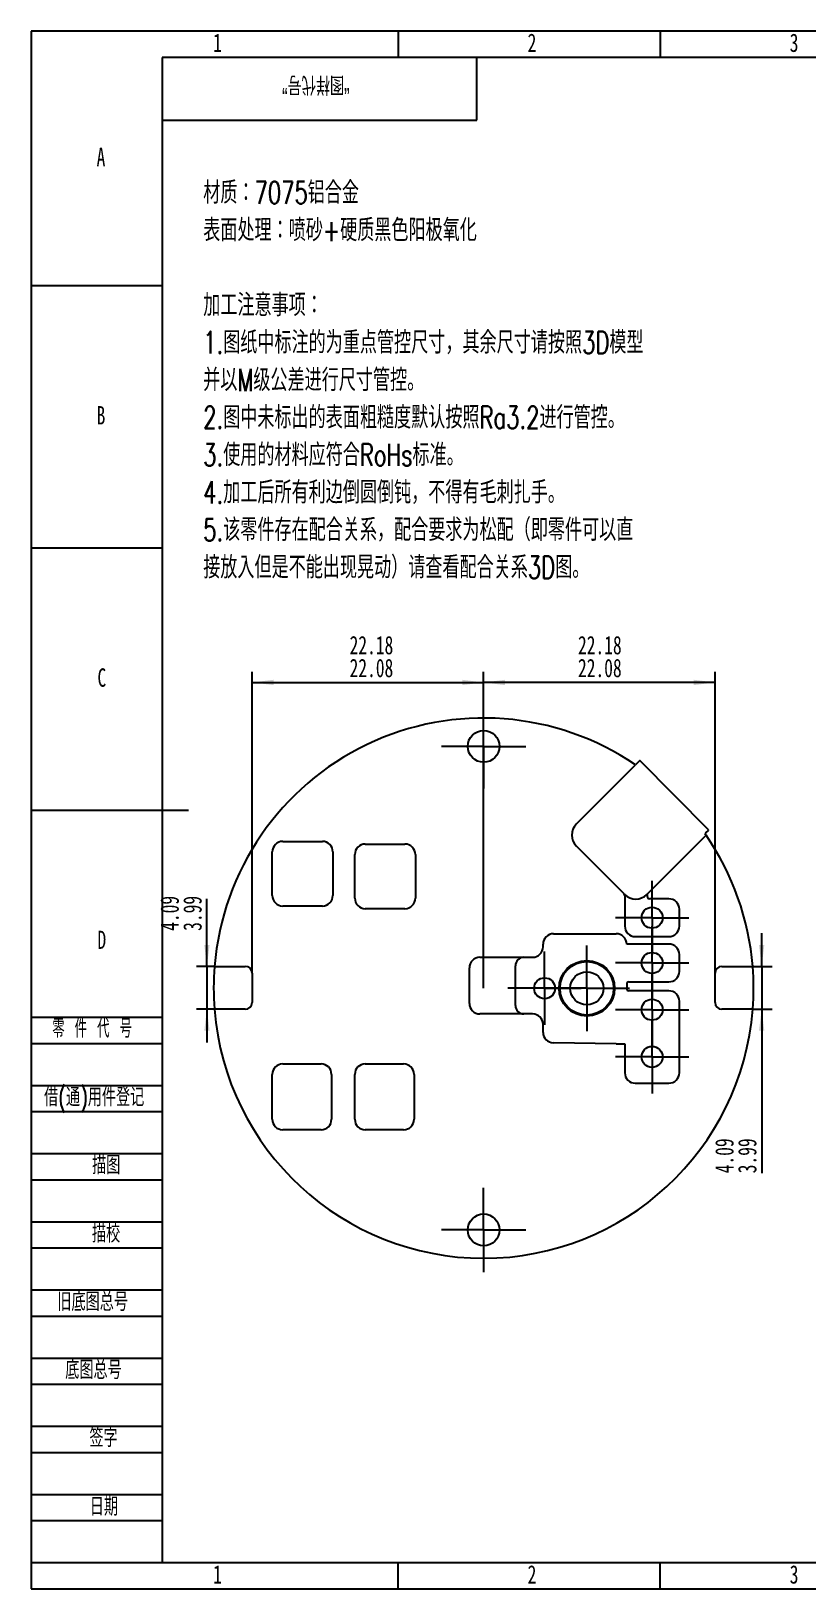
# Model space of a CAD drawing. Header units: millimetres. Extents: x 0 to 420, y 0 to 297.
# Drawn here: x 0 to 148.2, y 0 to 297 of the extents above; entities that cross this region are included whole.
import ezdxf

# ---------------------------------------------------------------- set-up
doc = ezdxf.new("R2010")
doc.units = ezdxf.units.MM
for name, color, linetype in [('10', 7, 'Continuous'), ('5', 7, 'Continuous'), ('9', 7, 'Continuous'), ('SLD-0', 7, 'Continuous')]:
    doc.layers.add(name, color=color, linetype=linetype)
doc.styles.add('SLDTEXTSTYLE0', font='TXT', dxfattribs={"width": 0.7, "bigfont": 'bigfont'})
doc.styles.add('SLDTEXTSTYLE2', font='TXT', dxfattribs={"width": 0.614286, "bigfont": 'bigfont'})
doc.styles.add('SLDTEXTSTYLE4', font='TXT', dxfattribs={"width": 0.7})
doc.dimstyles.new('SLDDIMSTYLE10', dxfattribs={"dimtxt": 3.5, "dimasz": 4.08, "dimexe": 0, "dimexo": 0.0625, "dimgap": 0.875, "dimtad": 2, "dimlfac": 0.5, "dimrnd": 1e-09, "dimzin": 12, "dimdsep": 46, "dimtxsty": 'SLDTEXTSTYLE4', "dimsah": 1, "dimcen": 0.09, "dimadec": 0, "dimazin": 3, "dimlim": 1, "dimtm": 0.1, "dimtfac": 1, "dimtmove": 0, "dimatfit": 0, "dimfxl": 0, "dimfrac": 2, "dimtolj": 1, "dimtzin": 12, "dimarcsym": 0})
doc.dimstyles.new('SLDDIMSTYLE11', dxfattribs={"dimtxt": 3.5, "dimasz": 4.08, "dimexe": 0, "dimexo": 0.0625, "dimgap": 0.875, "dimtad": 2, "dimlfac": 0.5, "dimrnd": 1e-09, "dimzin": 12, "dimdsep": 46, "dimtxsty": 'SLDTEXTSTYLE4', "dimsah": 1, "dimcen": 0.09, "dimadec": 0, "dimazin": 3, "dimlim": 1, "dimtp": 0.1, "dimtfac": 1, "dimtofl": 0, "dimtmove": 0, "dimatfit": 3, "dimfxl": 0, "dimfrac": 2, "dimtolj": 1, "dimtzin": 12, "dimarcsym": 0})

# ---------------------------------------------------------------- blocks, each defined once
blk = doc.blocks.new('SW_NOTE_0')
at = {"layer": '10', "color": 0, "attachment_point": 1, "style": 'SLDTEXTSTYLE0'}
for s, insert, char_height in [('材质：7075铝合金', (0, 5.46), 4.233), ('表面处理：喷砂+硬质黑色阳极氧化', (0, -1.69), 4.2333), ('加工注意事项：', (0, -15.98), 4.233), ('1.图纸中标注的为重点管控尺寸，其余尺寸请按照3D模型', (0, -23.12), 4.2333), ('并以M级公差进行尺寸管控。', (0, -30.27), 4.2333), ('2.图中未标出的表面粗糙度默认按照Ra3.2进行管控。', (0, -37.41), 4.2333), ('3.使用的材料应符合RoHs标准。', (0, -44.55), 4.2333), ('4.加工后所有利边倒圆倒钝，不得有毛刺扎手。', (0, -51.7), 4.2333), ('5.该零件存在配合关系，配合要求为松配（即零件可以直', (0, -58.84), 4.2333), ('接放入但是不能出现晃动）请查看配合关系3D图。', (0, -65.99), 4.2333)]:
    blk.add_mtext(s, dxfattribs=dict(at, insert=insert, char_height=char_height))
blk = doc.blocks.new('_D_11')
at = {"layer": '10'}
for p, q in [((33.53, 118.69), (33.53, 131.59)), ((34.98, 118.69), (31.53, 118.69)), ((33.53, 118.69), (33.53, 110.5)), ((34.97, 110.5), (31.53, 110.5)), ((33.53, 110.5), (33.54, 104.15))]:
    blk.add_line(p, q, dxfattribs=at)
for points in [[(33.53, 118.69), (34.04, 122.77), (33.03, 122.77)], [(33.53, 110.5), (33.03, 106.42), (34.04, 106.42)]]:
    blk.add_solid(points, dxfattribs=at)
at = {"layer": '10', "char_height": 3.5, "attachment_point": 1, "rotation": 90.001, "style": 'SLDTEXTSTYLE4'}
for s, insert in [('4.09', (24.67, 125.46)), ('3.99', (29.02, 125.46))]:
    blk.add_mtext(s, dxfattribs=dict(at, insert=insert))
blk = doc.blocks.new('_D_12')
at = {"layer": '10'}
for p, q in [((42.16, 117.4), (42.16, 174.82)), ((42.16, 172.82), (86.31, 172.82)), ((86.32, 114.53), (86.31, 174.82))]:
    blk.add_line(p, q, dxfattribs=at)
for points in [[(42.16, 172.82), (46.24, 172.31), (46.24, 173.33)], [(86.31, 172.82), (82.23, 173.33), (82.23, 172.31)]]:
    blk.add_solid(points, dxfattribs=at)
at = {"layer": '10', "char_height": 3.5, "attachment_point": 1, "rotation": 0.001, "style": 'SLDTEXTSTYLE4'}
for s, insert in [('22.18', (60.75, 181.69)), ('22.08', (60.75, 177.33))]:
    blk.add_mtext(s, dxfattribs=dict(at, insert=insert))
blk = doc.blocks.new('_D_13')
at = {"layer": '10'}
for p, q in [((86.32, 114.53), (86.32, 174.82)), ((130.47, 172.82), (86.32, 172.82)), ((130.47, 117.39), (130.47, 174.82))]:
    blk.add_line(p, q, dxfattribs=at)
for points in [[(86.32, 172.82), (90.4, 172.31), (90.4, 173.33)], [(130.47, 172.82), (126.39, 173.33), (126.39, 172.31)]]:
    blk.add_solid(points, dxfattribs=at)
at = {"layer": '10', "char_height": 3.5, "attachment_point": 1, "rotation": 359.999, "style": 'SLDTEXTSTYLE4'}
for s, insert in [('22.18', (104.32, 181.69)), ('22.08', (104.32, 177.33))]:
    blk.add_mtext(s, dxfattribs=dict(at, insert=insert))
blk = doc.blocks.new('_D_14')
at = {"layer": '10'}
for p, q in [((139.36, 118.69), (139.36, 125.04)), ((137.65, 118.69), (141.36, 118.69)), ((139.36, 118.69), (139.36, 110.5)), ((137.66, 110.5), (141.36, 110.5)), ((139.36, 110.5), (139.36, 79.23))]:
    blk.add_line(p, q, dxfattribs=at)
for points in [[(139.36, 118.69), (139.87, 122.77), (138.85, 122.77)], [(139.36, 110.5), (138.85, 106.42), (139.87, 106.42)]]:
    blk.add_solid(points, dxfattribs=at)
at = {"layer": '10', "char_height": 3.5, "attachment_point": 1, "rotation": 89.999, "style": 'SLDTEXTSTYLE4'}
for s, insert in [('4.09', (130.49, 79.23)), ('3.99', (134.85, 79.23))]:
    blk.add_mtext(s, dxfattribs=dict(at, insert=insert))
blk = doc.blocks.new('SW_CENTERMARKSYMBOL_8')
at = {"layer": '10', "color": 0}
for p, q in [((0, 5), (0, 8.04)), ((0, 0), (0, 5)), ((-5, 0), (-8.04, 0)), ((0, 0), (-5, 0)), ((0, 0), (0, -5)), ((0, 0), (5, 0)), ((5, 0), (8.04, 0)), ((0, -5), (0, -8.04))]:
    blk.add_line(p, q, dxfattribs=at)
blk = doc.blocks.new('SW_CENTERMARKSYMBOL_9')
at = {"layer": '10', "color": 0}
for p, q in [((0, 5), (0, 8.04)), ((0, 0), (0, 5)), ((-5, 0), (-8.04, 0)), ((0, 0), (-5, 0)), ((0, 0), (0, -5)), ((0, 0), (5, 0)), ((5, 0), (8.04, 0)), ((0, -5), (0, -8.04))]:
    blk.add_line(p, q, dxfattribs=at)
blk = doc.blocks.new('SW_CENTERMARKSYMBOL_10')
at = {"layer": '10', "color": 0}
for p, q in [((0, 5), (0, 8.16)), ((0, 0), (0, 5)), ((-5, 0), (-8.16, 0)), ((0, 0), (-5, 0)), ((0, 0), (0, -5)), ((0, 0), (5, 0)), ((5, 0), (8.16, 0)), ((0, -5), (0, -8.16))]:
    blk.add_line(p, q, dxfattribs=at)
blk = doc.blocks.new('SW_CENTERMARKSYMBOL_11')
at = {"layer": '10', "color": 0}
for p, q in [((0, 5), (0, 7)), ((0, 0), (0, 5)), ((-5, 0), (-7, 0)), ((0, 0), (-5, 0)), ((0, 0), (0, -5)), ((0, 0), (5, 0)), ((5, 0), (7, 0)), ((0, -5), (0, -7))]:
    blk.add_line(p, q, dxfattribs=at)
blk = doc.blocks.new('SW_CENTERMARKSYMBOL_12')
at = {"layer": '10', "color": 0}
for p, q in [((0, 5), (0, 7)), ((0, 0), (0, 5)), ((-5, 0), (-7, 0)), ((0, 0), (-5, 0)), ((0, 0), (0, -5)), ((0, 0), (5, 0)), ((5, 0), (7, 0)), ((0, -5), (0, -7))]:
    blk.add_line(p, q, dxfattribs=at)
blk = doc.blocks.new('SW_CENTERMARKSYMBOL_13')
at = {"layer": '10', "color": 0}
for p, q in [((0, 5), (0, 7)), ((0, 0), (0, 5)), ((-5, 0), (-7, 0)), ((0, 0), (-5, 0)), ((0, 0), (0, -5)), ((0, 0), (5, 0)), ((5, 0), (7, 0)), ((0, -5), (0, -7))]:
    blk.add_line(p, q, dxfattribs=at)
blk = doc.blocks.new('SW_CENTERMARKSYMBOL_14')
at = {"layer": '10', "color": 0}
for p, q in [((0, 5), (0, 7)), ((0, 0), (0, 5)), ((-5, 0), (-7, 0)), ((0, 0), (-5, 0)), ((0, 0), (0, -5)), ((0, 0), (5, 0)), ((5, 0), (7, 0)), ((0, -5), (0, -7))]:
    blk.add_line(p, q, dxfattribs=at)
blk = doc.blocks.new('SW_CENTERMARKSYMBOL_15')
at = {"layer": '10', "color": 0}
for p, q in [((0, 5), (0, 7)), ((0, 0), (0, 5)), ((-5, 0), (-7, 0)), ((0, 0), (-5, 0)), ((0, 0), (0, -5)), ((0, 0), (5, 0)), ((5, 0), (7, 0)), ((0, -5), (0, -7))]:
    blk.add_line(p, q, dxfattribs=at)

msp = doc.modelspace()

# ---------------------------------------------------------------- linework, layer by layer
at = {"color": 7, "linetype": 'Continuous', "lineweight": 25}
for p, q in [((116.057, 157.882), (115.28, 157.114)), ((129.185, 144.734), (116.198, 157.881)), ((104.019, 145.844), (115.286, 157.111)), ((117.547, 132.502), (128.753, 143.708)), ((128.581, 143.957), (128.732, 144.145)), ((128.732, 144.145), (129.184, 144.592)), ((46.002, 132.195), (46.002, 140.507)), ((48.002, 142.507), (55.552, 142.507)), ((57.552, 140.507), (57.552, 132.195)), ((61.75, 131.687), (61.75, 139.999)), ((63.75, 141.999), (71.3, 141.999)), ((73.3, 139.999), (73.3, 131.687)), ((113.135, 132.486), (104.019, 141.601)), ((113.135, 132.486), (113.212, 132.409)), ((113.252, 132.203), (113.252, 126.369)), ((117.547, 132.502), (117.454, 132.409)), ((117.547, 131.969), (117.547, 132.502)), ((121.652, 131.569), (117.947, 131.569)), ((55.552, 130.195), (48.002, 130.195)), ((71.3, 129.687), (63.75, 129.687)), ((123.652, 126.369), (123.652, 129.569)), ((99.656, 124.907), (111.606, 124.907)), ((97.656, 122.409), (97.656, 122.907)), ((121.652, 122.929), (113.606, 122.929)), ((115.252, 124.369), (121.652, 124.369)), ((85.594, 120.409), (95.656, 120.409)), ((92.382, 111.221), (92.382, 118.809)), ((123.652, 117.729), (123.652, 120.929)), ((34.984, 118.691), (40.859, 118.691)), ((42.159, 117.404), (42.159, 111.804)), ((83.594, 111.621), (83.594, 118.409)), ((130.473, 111.791), (130.473, 117.391)), ((131.773, 118.691), (137.647, 118.691)), ((113.606, 115.329), (113.606, 114.429)), ((114.006, 115.729), (121.652, 115.729)), ((121.652, 114.029), (114.006, 114.029)), ((40.859, 110.504), (34.974, 110.503)), ((123.652, 98.409), (123.652, 112.029)), ((137.658, 110.503), (131.773, 110.504)), ((95.656, 109.621), (85.594, 109.621)), ((97.656, 106.107), (97.656, 107.621)), ((111.574, 103.917), (99.624, 104.108)), ((111.638, 103.917), (113.252, 103.917)), ((113.252, 103.917), (113.252, 98.409)), ((46.002, 89.523), (46.002, 98.089)), ((48.002, 100.089), (55.298, 100.089)), ((57.298, 98.089), (57.298, 89.523)), ((61.75, 89.523), (61.75, 98.089)), ((63.75, 100.089), (71.046, 100.089)), ((73.046, 98.089), (73.046, 89.523)), ((115.252, 96.409), (121.652, 96.409)), ((55.298, 87.523), (48.002, 87.523)), ((71.046, 87.523), (63.75, 87.523))]:
    msp.add_line(p, q, dxfattribs=at)
for centre, radius in [((86.316, 160.631), 3.04), ((118.452, 127.969), 2), ((106.006, 114.507), 5.3), ((106.006, 114.507), 5.1), ((118.452, 119.329), 2), ((97.956, 114.507), 2), ((106.006, 114.507), 3.16), ((118.452, 110.429), 2), ((118.452, 101.429), 2), ((86.316, 68.431), 3.04)]:
    msp.add_circle(centre, radius, dxfattribs=at)
for centre, radius, start, end in [((86.316, 114.531), 51.5, 55.76952, 175.36694), ((116.127, 157.811), 0.1, 44.64759, 134.64759), ((106.141, 143.723), 3, 135, 225), ((86.316, 114.531), 51.5, 34.50945, 34.84635), ((86.316, 114.531), 51.5, 4.63306, 34.50945), ((129.114, 144.663), 0.1, 314.64759, 44.64759), ((48.002, 140.507), 2, 90, 180), ((55.552, 140.507), 2, 0, 90), ((63.75, 139.999), 2, 90, 180), ((71.3, 139.999), 2, 0, 90), ((48.002, 132.195), 2, 180, 270), ((55.552, 132.195), 2, 270, 0), ((63.75, 131.687), 2, 180, 270), ((71.3, 131.687), 2, 270, 0), ((112.852, 132.203), 0.4, 0, 45), ((115.333, 134.53), 3, 225, 315), ((117.947, 131.969), 0.4, 180, 270), ((121.652, 129.569), 2, 0, 90), ((99.656, 122.907), 2, 90, 180), ((111.606, 122.907), 2, 0.62649, 90), ((115.252, 126.369), 2, 180, 270), ((121.652, 126.369), 2, 270, 0), ((95.656, 122.409), 2, 270, 0), ((121.652, 120.929), 2, 0, 90), ((85.594, 118.409), 2, 90, 180), ((93.982, 118.809), 1.6, 90, 180), ((86.316, 114.531), 51.5, 175.36694, 184.48577), ((40.859, 117.391), 1.3, 0.54091, 90.00426), ((121.652, 117.729), 2, 270, 0), ((131.773, 117.391), 1.3, 89.99899, 179.99899), ((86.316, 114.531), 51.5, 355.51423, 4.63306), ((114.006, 115.329), 0.4, 90, 180), ((114.006, 114.429), 0.4, 180, 270), ((121.652, 112.029), 2, 0, 90), ((86.316, 114.531), 51.5, 184.48577, 355.51423), ((40.859, 111.804), 1.3, 270.00101, 0.00101), ((85.594, 111.621), 2, 180, 270), ((93.982, 111.221), 1.6, 180, 270), ((131.773, 111.804), 1.3, 180.53889, 270.00083), ((95.656, 107.621), 2, 0, 90), ((99.656, 106.107), 2, 180, 269.08533), ((111.606, 105.917), 2, 269.08533, 270.91467), ((48.002, 98.089), 2, 90, 180), ((55.298, 98.089), 2, 0, 90), ((63.75, 98.089), 2, 90, 180), ((71.046, 98.089), 2, 0, 90), ((115.252, 98.409), 2, 180, 270), ((121.652, 98.409), 2, 270, 0), ((48.002, 89.523), 2, 180, 270), ((55.298, 89.523), 2, 270, 0), ((63.75, 89.523), 2, 180, 270), ((71.046, 89.523), 2, 270, 0)]:
    msp.add_arc(centre, radius, start, end, dxfattribs=at)
at = {"layer": '10', "color": 7}
for p, q in [((0, 109), (25, 109)), ((0, 104), (25, 104)), ((0, 96), (25, 96)), ((0, 91), (25, 91)), ((0, 83), (25, 83)), ((0, 78), (25, 78)), ((0, 70), (25, 70)), ((0, 65), (25, 65)), ((0, 57), (25, 57)), ((0, 52), (25, 52)), ((0, 44), (25, 44)), ((0, 39), (25, 39)), ((0, 31), (25, 31)), ((0, 26), (25, 26)), ((0, 18), (25, 18)), ((0, 13), (25, 13))]:
    msp.add_line(p, q, dxfattribs=at)
at = {"layer": '5'}
for p, q in [((70, 297), (70, 292)), ((120, 297), (120, 292)), ((0, 248.5), (25, 248.5)), ((0, 198.5), (25, 198.5)), ((70, 0), (70, 5)), ((120, 0), (120, 5))]:
    msp.add_line(p, q, dxfattribs=at)
at = {"layer": '5', "color": 7, "lineweight": 25}
for p, q in [((415, 292), (25, 292)), ((25, 292), (25, 5)), ((85, 280), (85, 292)), ((25, 280), (85, 280)), ((0, 5), (415, 5))]:
    msp.add_line(p, q, dxfattribs=at)
at = {"layer": '5', "lineweight": 25}
msp.add_line((0, 148.5), (30, 148.5), dxfattribs=at)
at = {"layer": '9', "color": 7}
for p, q in [((420, 297), (0, 297)), ((0, 297), (0, 0)), ((0, 0), (420, 0))]:
    msp.add_line(p, q, dxfattribs=at)

# ---------------------------------------------------------------- block references
at = {"layer": '10'}
for name, p in [('SW_NOTE_0', (32.828, 262.876)), ('SW_CENTERMARKSYMBOL_8', (86.316, 160.631)), ('SW_CENTERMARKSYMBOL_12', (118.452, 127.969)), ('SW_CENTERMARKSYMBOL_14', (118.452, 119.329)), ('SW_CENTERMARKSYMBOL_10', (106.006, 114.507)), ('SW_CENTERMARKSYMBOL_11', (97.956, 114.507)), ('SW_CENTERMARKSYMBOL_13', (118.452, 110.429)), ('SW_CENTERMARKSYMBOL_15', (118.452, 101.429)), ('SW_CENTERMARKSYMBOL_9', (86.316, 68.431))]:
    msp.add_blockref(name, p, dxfattribs=at)

# ---------------------------------------------------------------- texts
at = {"layer": '10', "char_height": 3.5, "attachment_point": 2, "style": 'SLDTEXTSTYLE4'}
for s, insert in [('1', (35.544, 296.543)), ('2', (95.544, 296.543)), ('3', (145.544, 296.543)), ('A', (13.32, 274.756)), ('B', (13.32, 225.506)), ('C', (13.482, 175.506)), ('D', (13.484, 125.506)), ('1', (35.544, 4.506)), ('2', (95.544, 4.506)), ('3', (145.544, 4.506))]:
    msp.add_mtext(s, dxfattribs=dict(at, insert=insert))
at = {"layer": '10', "color": 7, "char_height": 3.5}
for s, insert, attachment_point, style in [('零 件 代 号', (4.023, 108.595), 1, 'SLDTEXTSTYLE2'), ('借(通)用件登记', (2.474, 95.499), 1, 'SLDTEXTSTYLE0'), ('描图', (14.33, 82.553), 2, 'SLDTEXTSTYLE0'), ('描校', (14.298, 69.517), 2, 'SLDTEXTSTYLE0'), ('旧底图总号', (5, 56.488), 1, 'SLDTEXTSTYLE0'), ('底图总号', (6.5, 43.486), 1, 'SLDTEXTSTYLE0'), ('签字', (13.804, 30.537), 2, 'SLDTEXTSTYLE0'), ('日期', (13.881, 17.437), 2, 'SLDTEXTSTYLE0')]:
    msp.add_mtext(s, dxfattribs=dict(at, insert=insert, attachment_point=attachment_point, style=style))
at = {"layer": 'SLD-0', "insert": (54.315, 285.023), "char_height": 3.5, "attachment_point": 2, "rotation": 180, "style": 'SLDTEXTSTYLE0'}
msp.add_mtext('“图样代号”', dxfattribs=at)

# ---------------------------------------------------------------- dimensions: what is measured, and where the dimension line sits
at = {"layer": '10'}
for base, p1, p2, angle, dimstyle, picture, middle in [((86.315, 172.821), (42.159, 117.404), (86.316, 114.531), 0.00101, 'SLDDIMSTYLE11', '_D_12', (64.583, 172.821)), ((86.317, 172.821), (130.473, 117.391), (86.316, 114.531), 359.99899, 'SLDDIMSTYLE11', '_D_13', (108.16, 172.821)), ((33.535, 110.503), (34.984, 118.691), (34.974, 110.503), 270.00101, 'SLDDIMSTYLE10', '_D_11', (33.535, 128.527)), ((139.358, 110.503), (137.647, 118.691), (137.658, 110.503), 89.99899, 'SLDDIMSTYLE10', '_D_14', (139.357, 82.294))]:
    dim = msp.add_linear_dim(base=base, p1=p1, p2=p2, angle=angle, dimstyle=dimstyle, dxfattribs=at)
    dim.commit()
    dim.dimension.update_dxf_attribs({"geometry": picture, "text_midpoint": middle, "dimtype": 160})

doc.saveas('drawing.dxf')
